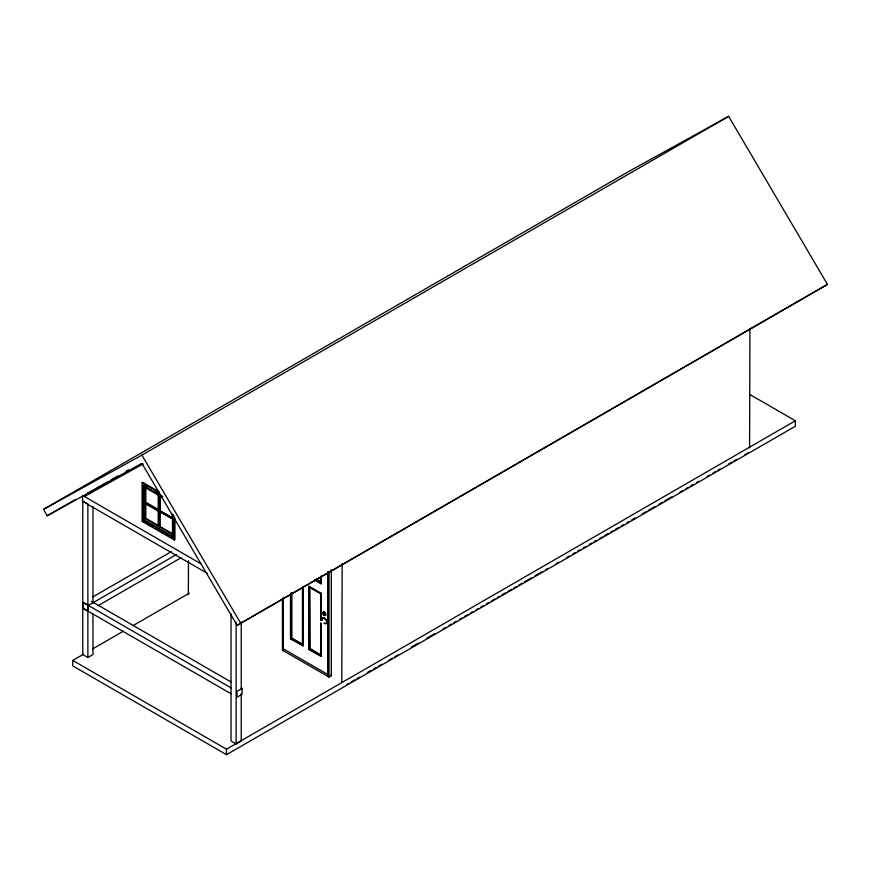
<?xml version="1.0" encoding="UTF-8"?>
<svg xmlns="http://www.w3.org/2000/svg" width="871" height="871" viewBox="0 0 871 871"><rect width="100%" height="100%" fill="white"/><g stroke="black" fill="none" stroke-linecap="round" stroke-linejoin="round"><path stroke-width="1.31" d="M188.365 594.697L188.463 560.739M341.791 681.928L342.161 563.755M749.583 447.846L749.942 328.323M322.259 619.749L321.247 619.521L322.259 619.749A3.212 1.851 60 0 1 324.186 617.866L326.309 620.054A3.212 1.851 60 0 1 326.353 623.277L325.776 623.625A3.212 1.851 60 0 1 324.11 623.211M237.13 625.334L827.45 284.403L728.657 116.333L630.321 170.585L43.55 509.361L47.23 515.763L141.886 463.318L237.13 625.334L827.45 284.403M43.55 509.361L141.886 455.108L728.657 116.333M47.23 515.763L75.505 499.442M88.504 492.899L108.516 481.336M110.878 479.986L117.944 475.904M126.186 471.146L128.538 469.785M174.951 518.289L174.951 539.595L174.331 539.955L142.104 521.348L142.104 482.73L142.724 482.371L158.838 491.68M145.196 518.648L145.816 518.289L173.1 534.043L172.48 534.402L145.196 518.648L145.196 487.575L145.816 487.216L145.816 502.284L158.838 509.796L158.217 510.156L145.196 502.643L145.816 502.284M158.838 495.447L160.079 495.447L159.763 526.705L158.838 526.53L158.838 494.728L158.217 495.087L158.217 510.156M145.196 503.58L158.217 511.103L158.838 510.744M162.79 496.557L143.334 485.332L143.334 520.172L143.955 519.824L173.71 537.004L173.71 515.556M159.763 495.621L159.763 510.689L173.1 518.027M159.763 526.705L159.763 511.636L172.012 518.343M158.838 525.812L158.217 526.171L158.217 511.103M143.334 520.172L173.1 537.353L173.71 537.004M92.696 597.005L171.467 551.539M88.396 605.378L88.396 611.268L83.289 608.328L83.289 602.438L88.396 605.378L176.563 554.479M97.792 605.835L181.266 557.647M749.593 394.334L795.365 420.758L795.365 426.235L226.504 754.667L72.761 665.901L72.761 660.425L83.366 654.306M92.783 648.862L123.41 631.192M132.828 625.748L189.366 593.107M87.873 657.507L87.873 503.95L82.767 500.999L82.767 654.567L87.873 657.507L92.968 654.567L92.968 613.805M321.29 624.104L320.964 656.353L308.672 649.254L308.987 586.27L321.29 593.369L321.29 620.098M309.641 587.392L309.956 648.503L320.648 655.046L309.641 648.688L309.641 587.392L320.648 593.75L320.648 620.402M314.496 580.108L321.29 583.657L321.29 576.177M320.648 593.75L321.29 593.369M290.479 594.664L290.479 638.748L303.097 645.661L303.097 586.88M291.447 638.182L302.77 644.355L291.447 638.182L291.447 592.879M320.463 623.56L321.116 623.19M290.479 638.748L303.097 645.661M308.672 649.254L321.29 656.168M282.411 598.519L282.411 650.169L329.031 677.072L331.296 675.765L331.296 569.754M72.761 660.425L226.504 749.191L795.365 420.758M231.033 613.848L231.033 741.003L236.139 743.954L241.234 741.003L241.234 693.664M346.495 684.639L348.846 683.278M351.209 681.917L354.747 679.87M357.099 678.509L359.462 677.148M367.704 672.39L371.242 670.343M373.605 668.982L375.956 667.622M378.319 666.261L381.846 664.225M388.923 660.142L392.462 658.095M394.813 656.734L398.352 654.698M411.319 647.207L418.385 643.125M426.638 638.367L434.89 633.598M443.132 628.84L445.495 627.479M449.033 625.432L451.385 624.072M453.747 622.711L456.099 621.35M459.638 619.314L461.989 617.953M464.352 616.592L467.89 614.545M470.242 613.184L472.605 611.823M476.132 609.787L478.495 608.426M480.846 607.065L483.209 605.704M486.747 603.657L489.099 602.297M491.462 600.936L494.989 598.9M497.352 597.539L499.704 596.178M502.066 594.817L505.605 592.77M507.956 591.409L511.495 589.373M513.846 588.012L516.209 586.651M518.561 585.29L522.099 583.243M524.462 581.882L531.528 577.8M535.066 575.764L542.132 571.681M545.671 569.634L548.033 568.273M556.275 563.515L558.638 562.154M566.89 557.386L569.242 556.025M572.78 553.989L575.132 552.628M577.495 551.267L579.846 549.906M583.385 547.859L585.748 546.498M589.286 544.462L591.638 543.101M594 541.74L596.352 540.379M599.89 538.332L602.242 536.982M604.605 535.621L608.143 533.575M610.495 532.214L612.857 530.853M615.209 529.492L618.748 527.456M621.099 526.095L623.462 524.734M627 522.687L629.352 521.326M631.715 519.965L635.242 517.929M642.319 513.846L645.857 511.8M648.209 510.439L655.286 506.356M658.814 504.32L662.352 502.273M664.715 500.912L671.781 496.829M680.033 492.071L682.385 490.711M685.923 488.664L688.286 487.303M690.638 485.942L693 484.581M696.528 482.545L698.89 481.184M707.143 476.415L709.495 475.054M713.033 473.018L715.385 471.657M717.748 470.296L720.099 468.936M728.352 464.167L731.89 462.131M734.242 460.77L736.605 459.409M744.857 454.64L748.385 452.604M84.454 496.47L143.269 463.884M316.195 579.03L321.453 582.068M315.378 579.498L320.648 582.536L320.648 576.46M314.812 579.923L321.29 583.657M142.104 482.73L159.371 492.703M145.109 485.626L147.395 486.954M155.408 491.582L157.695 492.899M156.671 493.476L158.838 494.728M145.196 487.575L162.246 497.417M308.672 586.455L320.964 593.565L320.964 620.283M159.763 510.689L172.785 518.212L172.785 519.149L159.763 511.636M146.905 503.852L156.671 509.491M142.724 520.989L153.078 526.966M155.386 528.294L157.684 529.633M159.992 530.962L163.443 532.954M165.74 534.282L168.049 535.611M170.346 536.939L172.654 538.267M87.644 492.485L89.996 493.846M201.462 564.092L82.549 495.436L82.549 501.315L207.352 573.368M330.479 675.297L331.296 675.765M283.358 648.841L328.084 674.666M91.401 601.338L231.512 682.233M82.767 602.242L231.12 687.894M82.767 608.132L231.12 693.784M141.886 455.108L240.679 623.168M323.805 614.48C325.155 616.058 323.435 609.798 323.805 614.48A1.72 0.991 60 0 0 325.569 614.469A1.72 0.991 60 0 0 323.947 612.095A1.72 0.991 60 0 0 323.511 614.142M329.031 572.421L329.031 677.072M328.215 571.43L328.215 676.604M328.084 571.583L328.084 676.538M320.964 576.362L320.964 583.842M320.964 624.289L320.964 656.353M320.648 623.059L320.648 655.046M308.987 586.27L308.987 649.058M302.77 587.065L302.77 645.847M302.455 587.239L302.455 644.54M291.774 592.694L291.774 637.997M290.794 593.14L290.794 638.563M283.358 597.299L283.358 650.713M241.234 621.97L241.234 689.603M236.139 622.21L236.139 743.954M226.504 749.191L226.504 754.667M174.331 517.32L174.331 539.955M173.1 514.576L173.1 537.353M172.48 514.13L172.48 534.402M159.143 495.261L159.143 526.345M145.816 504.483L145.816 518.289M143.955 484.973L143.955 519.824M92.968 506.443L92.968 602.928M322.118 619.847A3.212 1.851 60 0 1 324.034 617.964L326.146 620.141A3.212 1.851 60 0 1 326.19 623.364M325.939 623.527A3.212 1.851 60 0 1 324.273 623.113M282.52 623.135L283.423 623.201L282.52 623.135M282.52 630.604L283.423 630.669L282.52 630.604M242.105 688.351L237.01 691.291L237.01 697.181L242.105 694.231L242.105 688.351M322.825 613.14A1.72 0.991 60 0 0 324.643 615.405A1.72 0.991 60 0 0 324.643 612.977A1.72 0.991 60 0 0 322.825 613.14M322.912 612.814A2.058 1.187 60 0 0 325.09 615.525A2.058 1.187 60 0 0 325.09 612.618A2.058 1.187 60 0 0 322.912 612.814"/></g></svg>
